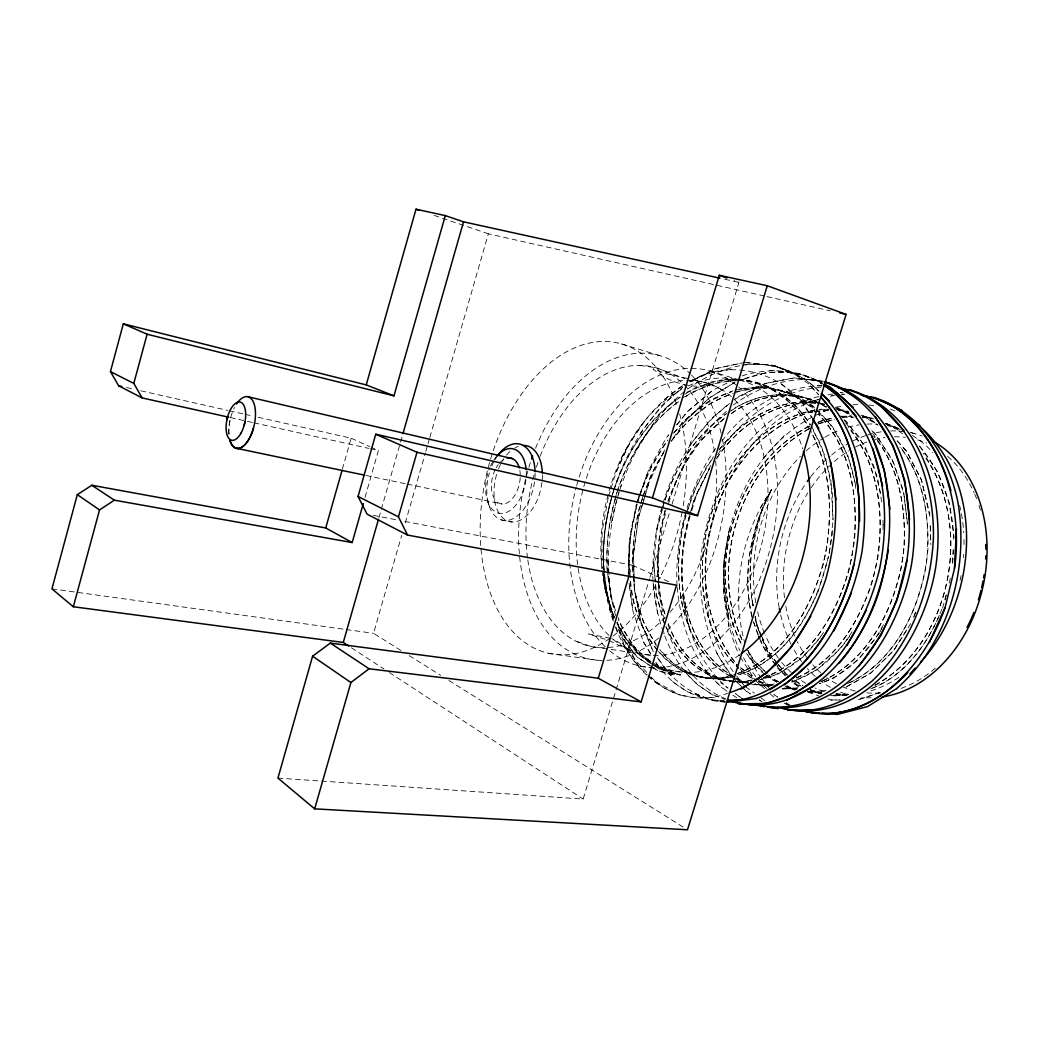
<?xml version="1.0" encoding="UTF-8"?>
<svg xmlns="http://www.w3.org/2000/svg" width="1039" height="1039" viewBox="0 0 1039 1039"><rect width="100%" height="100%" fill="white"/><g stroke="black" fill="none" stroke-linecap="round" stroke-linejoin="round"><path stroke-width="0.75" stroke-dasharray="5 3.75" d="M607.127 570.71C604.127 507.383 627.673 439.666 679.454 400.664M629.283 573.931L629.764 540.644L636.894 504.162M676.986 585.71C674.934 538.306 687.805 490.798 713.741 451.043M882.994 529.422L883.163 523.188M628.218 576.632L629.348 540.67L636.232 504.629M628.296 573.515L629.335 540.683M828.291 409.847C734.963 445.263 700.572 569.203 739.391 655.817M952.724 562.969L953.27 548.748M953.633 539.267C953.088 505.564 941.918 471.381 919.138 446.03M952.451 563.125L953.283 550.423M615.776 615.919C602.672 573.424 608.179 527.422 620.932 485.512M750.652 589.139A139.343 105.433 -77.5 0 1 771.782 489.382C750.82 524.799 746.405 568.021 753.236 608.114M829.252 553.761L832.94 521.578M833.122 519.968L830.771 479.148L821.161 445.108L813.316 430.99M613.27 619.296C586.022 538.163 616.192 440.731 682.584 387.469L662.025 405.262L640.232 433.172M658.557 579.359L657.96 558.644L662.791 522.981L666.415 510.902M832.733 530.474C825.966 588.243 797.796 655.336 738.365 674.882M639.608 506.603C628.595 552.008 628.166 604.685 656.193 644.193M685.844 514.214C668.571 574.567 679.168 665.259 750.327 684.156M664.882 510.552L658.544 541.501L657.375 573.97L658.025 578.606M725.261 554.06L723.78 561.281L723.391 594.827L727.936 614.322L728.625 626.803M605.802 523.708L610.607 501.097M611.426 498.915C601.01 536.695 600.074 577.528 612.919 614.867A151.694 103.991 -77.5 0 0 614.179 617.867M615.27 498.824C605.166 535.15 603.036 574.892 615.62 610.867M615.633 497.239L616.737 492.499M639.154 495.967L631.27 528.799L628.803 561.904L630.309 577.801M945.074 600.126L946.178 595.503M949.139 583.165L950.62 576.996M752.184 548.034L762.522 507.837M642.699 496.707L634.959 527.825L632.244 560.865L633.738 578.359M611.413 522.929C624.27 453.524 668.622 377.728 743.482 365.04M662.064 509.85L656.856 529.825L653.804 562.852L655.362 582.1M662.466 508.318C672.791 471.329 694.208 435.458 726.456 413.743M656.882 529.643L662.22 509.409M662.622 507.85C672.882 471.005 694.429 435.575 726.287 413.756M665.557 510.006L660.284 529.903L657.168 562.554L658.713 583.113M667.999 500.824L682.285 467.667L700.247 441.159L724.638 417.86M942.62 608.023L946.763 592.672M689.753 515.058C671.467 573.775 682.129 660.596 748.548 683.272M690.169 513.526L693.533 501.279L709.364 468.745M342.376 469.173L351.143 438.224L254.672 416.47M365.053 497.33L378.391 450.536L371.222 447.302M378.91 517.825L402.509 435.25M400.95 650.466L373.533 633.309L401.677 535.384M405.262 522.942L425.367 452.991M425.808 451.433L427.6 445.224M428.042 443.666L429.38 439.003M429.834 437.445L488.356 233.801L765.366 296.219M643.037 502.395L638.466 517.669L633.504 553.787L633.998 574.749M643.505 500.863L644.881 496.278M645.336 494.746L648.998 482.525L664.726 449.874M642.128 505.448L638.466 517.669L633.53 553.787L634.076 577.97M642.596 503.928L643.972 499.343M644.427 497.811L649.011 482.538M629.439 574.476L632.232 565.177L403.6 521.188M668.674 503.357C678.909 467.732 699.169 434.523 727.495 410.431M321.532 781.081L583.152 799.069L649.583 578.736M650.05 577.177L669.7 512.006M672.038 504.253L738.937 282.361L734.404 280.725M686.117 515.617C669.532 571.658 677.558 649.752 735.287 679.077M687.948 509.552L692.065 495.915L706.689 466.524L713.351 457.615M689.364 516.331C673.376 570.801 680.142 646.557 734.638 677.09M691.182 510.279L695.286 496.668L709.208 468.732M690.091 516.227C673.856 573.645 679.493 647.596 728.027 688.13L720.546 682.597M691.87 510.266L696.805 493.876L711.637 463.55M817.914 592.243L828.603 556.917M608.231 497.603L602.256 530.682L601.49 560.476L602.49 568.372M608.724 496.071L610.607 489.927M611.101 488.395C622.699 446.328 648.154 407.431 685.363 383.807M637.427 502.694L639.505 496.837M640.024 495.369L647.297 474.862L663.57 445.588L667.661 440.64M637.829 500.11L639.972 494.096M640.518 492.59L648.557 470.031L665.908 438.458L668.869 434.77L665.908 438.458M636.764 503.123L638.92 497.11M639.453 495.603L648.583 470.044M640.686 503.59L642.868 497.564M643.414 496.058L651.011 474.979L664.025 451.718M913.995 616.53L915.658 612.075M667.999 501.629C678.74 469.42 697.143 438.263 725.04 418.185M686.402 512.734L697.611 483.226L713.338 456.705M913.58 617.413L915.84 611.477M612.426 494.356L613.607 491.33M614.192 489.824C626.426 453.433 647.583 418.379 680.22 397.002M617.335 490.992C629.595 456.576 648.531 422.379 679.246 401.314M639.764 494.499L652.063 464.965L667.856 439.991M643.089 495.161L656.206 464.381L663.752 452.666M752.08 616.348C741.404 573.398 751.47 527.981 771.782 489.382C741.365 533.475 730.443 591.022 744.742 642.855M941.918 609.14C928.671 642.609 905.566 675.649 870.786 688.74M616.335 471.524L629.14 444.328L645.258 420.003M880.033 631.855L882.137 627.634M939.334 615.296C925.749 646.687 902.8 677.376 869.617 689.195M883.462 624.699C869.903 650.44 847.824 674.259 819.68 683.545M817.174 593.659C801.394 628.244 776.64 663.752 738.365 674.779M690.143 444.848L711.819 418.185L729.82 403.288C675.727 444.211 650.726 514.889 652.934 581.217C656.349 627.79 676.415 684.233 725.235 699.377M621.036 458.77L629.127 444.302M760.522 507.552L771.782 489.382C750.21 528.422 741.807 574.892 752.301 618.608M910.658 623.647L893.878 650.258L871.176 672.753L845.98 687.156L842.928 687.831M906.787 629.855L893.202 651.115L870.279 673.441L844.902 687.571M671.298 440.952C687.13 420.276 707.624 400.846 733.209 393.469M636.193 450.29L656.531 419.146M823.524 632.504C808.732 654.57 786.211 674.311 759.665 679.688M852.006 631.829C838.174 654.362 817.044 673.753 791.627 681.753M673.051 438.159L685.052 421.224L709.221 397.989L736.274 381.495M716.78 458.277C739.807 422.951 781.964 396.56 825.2 404.145M717.858 454.524C740.638 419.081 778.172 389.651 821.42 387.417M849.603 636.232L840.421 648.557L816.849 669.804L791.302 682.519M719.066 449.991C742.573 418.068 783.276 395.223 823.615 403.716M716.572 458.446C739.755 423.367 781.964 395.898 825.265 404.548M676.766 424.912L687.623 411.379L712.884 390.17L737.872 377.56M879.332 633.271L858.214 659.596L833.785 678.168L819.381 683.662M676.779 424.938L687.636 411.405L712.884 390.183M713.741 451.043L715.806 448.549M721.975 441.043C745.197 409.743 781.951 385.755 821.706 385.859M673.804 433.211L684.039 420.834L707.78 401.924L732.274 390.885M671.129 441.38L687.26 421.912L710.598 403.236L731.859 393.482M820.576 636.907L802.874 657.09L778.263 673.934L760.223 679.662M719.339 449.471C743.379 418.055 784.952 393.482 825.2 404.729M763.457 458.121L784.289 435.536M673.766 432.795L690.779 414.535L714.949 397.846L732.261 391.56M685.052 421.237L709.234 398.015L734.924 382.326M731.248 413.522C755.106 395.963 787.276 390.937 815.342 400.664M664.207 399.56L684.117 384.755M685.571 396.755L691.896 392.197L717.741 382.183L736.378 380.845M875.254 685.298C952.88 641.427 973.842 524.903 923.242 453.29M727.807 412.886C753.171 393.924 788.64 388.677 817.563 402.522M679.961 397.379C613.439 444.224 588.256 538.657 612.945 614.841L614.374 617.595L604.672 587.126M685.221 394.08L695.753 387.482L722.3 379.664L736.43 380.053L722.3 379.664M731.43 413.587C755.509 396.093 788.978 389.586 816.641 402.158M731.534 410.548C756.924 392.664 791.679 389.612 819.706 403.145M733.248 404.989C758.86 386.456 790.991 375.209 822.719 381.118L793.835 377.923L764.795 383.56L734.625 399.314L737.028 397.327L764.795 383.612L793.835 377.936L822.706 381.144M808.926 426.133C734.391 465.537 703.702 570.125 741.638 644.544M809.251 428.626C737.326 468.329 708.377 569.073 743.223 642.388M806.446 402.872L818.55 399.521C759.47 416.847 722.988 475.966 709.624 533.176C700.637 581.022 704.026 635.842 735.859 674.908M849.811 682.675C899.034 658.168 923.087 601.841 927.918 549.449C928.97 513.643 922.45 475.927 900.358 446.9M822.018 681.285C873.396 657.206 898.878 599.451 904.268 545.54C905.527 507.5 899.41 465.953 873.669 436.367M808.965 428.938C737.3 468.394 708.416 569.151 743.197 642.128M683.104 397.573L708.442 384.833L734.807 379.988M796.432 677.779C844.239 656.843 869.098 604.685 878.163 555.8C884.41 509.591 876.747 459.498 845.733 423.107M809.758 426.159C734.274 463.628 703.65 571.554 741.872 645.336M818.264 422.224L823.927 419.6L833.343 418.12M874.825 685.208C951.049 644.31 974.166 526.072 924.749 456.692M847.655 683.545C893.566 662.895 917.814 612.361 926.281 564.943C930.684 524.539 926.126 479.94 900.008 447.199M735.599 674.233C676.363 695.714 632.102 631.595 630.05 578.619M737.028 673.636C790.017 654.687 817.161 597.529 827.187 545.54C832.135 506.655 829.888 464.927 810.316 430.172M686.506 392.3L712.286 381.599L737.158 379.222M732.365 676.934C705.494 683.454 676.038 671.545 659.726 649.518M822.485 680.909C866.903 660.804 891.41 613.062 901.41 567.307C909.047 521.513 902.514 471.667 873.254 434.315M796.835 677.818C835.07 662.064 857.461 622.945 871.124 585.762C885.644 534.721 884.968 473.875 850.759 430.653M734.742 392.937C761.587 382.56 793.783 388.768 814.901 408.496M651.076 676.999C669.778 697.455 702.325 703.208 727.768 693.247M848.473 694.338L845.421 695.208L835.953 694.753M817.68 422.353L833.174 417.951M817.641 424.12L834.681 419.288M814.823 410.028C753.665 421.652 715.559 481.927 704.754 539.527C698.065 583.957 703.793 635.985 738.573 667.869M835.187 394.911L829.135 396.586L833.681 395.339M731.833 675.025C705.585 684.194 675.35 672.714 658.427 651.388M737.833 673.493C783.64 657.09 809.875 610.01 822.953 565.567C832.836 521.903 833.356 473.537 811.667 433.224M818.68 423.47L834.304 419.522M842.122 417.561L845.239 416.769L853.11 417.184M752.444 679.987L743.301 682.168L735.56 681.233M763.107 677.428C809.394 661.739 836.135 614.517 849.097 569.879C860.954 517.383 857.539 454.575 818.161 414.119M680.987 670.674L704.429 678.168L720.391 679.09L732.365 676.285M826.044 690.39L816.901 692.416L807.563 691.325M744.612 362.416L715.377 368.65L690.221 381.82L715.364 368.663L741.534 363.118M798.03 687.857L791.939 689.156L784.211 688.117M807.822 691.506L818.888 692.922L823.472 691.974M751.483 680.116C714.611 689.052 679.298 660.492 666.428 627.322M763.496 677.688L766.496 677.077C820.563 653.284 848.006 593.996 854.707 538.085C857.72 494.395 849.785 446.874 818.693 414.016M742.171 375.845C768.743 367.468 798.394 369.377 822.732 383.404M732.716 681.207L743.742 682.766L750.119 681.532M731.313 369.261L708.001 373.508L689.597 381.871C731.443 355.585 790.198 374.014 811.888 417.73L801.368 401.535L779.419 382.235M818.836 396.495C749.314 414.873 709.04 487.798 701.143 555.384C696.844 605.179 708.546 662.453 750.392 694.039L746.521 691.506L735.196 680.363M828.005 394.833L832.59 394.002M841.174 416.873L850.59 415.392M736.106 391.534L762.522 387.638L788.419 392.21L812.277 405.418L814.407 407.665M774.302 684.013L762.197 685.779L754.613 684.389M773.133 685.143L765.561 686.247L754.95 684.026M835.642 407.21L843.551 406.132M853.032 404.833L860.941 403.755M735.287 390.015L760.535 386.625L771.847 388.248L797.186 395.924M812.706 411.989L809.537 412.314C711.39 443.861 671.597 587.827 738.158 665.999M814.277 411.821L828.499 410.353M814.615 410.496C760.132 419.418 723.767 470.901 708.975 520.916C696.208 570.476 699.468 631.491 738.872 668.35M816.186 410.34L828.771 409.08M813.03 411.912L809.875 412.223C711.689 443.965 672.09 585.632 737.106 664.895M814.602 411.756L828.745 410.34M833.772 695.247L848.253 693.909M833.629 695.961L848.11 694.649A134.758 103.536 -77.5 0 1 838.395 691.299M807.874 692.091L825.524 690.675M737.937 380.729C768.198 378.222 794.614 401.379 810.667 424.847M745.028 364.949C771.938 361.403 800.316 371.793 818.953 391.365M741.924 365.17C769.795 360.949 799.575 370.91 818.94 391.391M740.911 388.417L767.353 387.092L792.796 394.391L814.446 409.366M714.416 697.325L696.974 698.052L680.272 695.065M830.551 695.533L847.512 694.87M782.237 688.974L796.653 688.454M834.343 695.351L847.188 694.87M672.467 681.519L687.675 691.961L713.312 700.689L724.157 700.455C696.961 701.546 670.259 684.948 655.843 662.285M783.666 688.195L801.134 687.961M782.172 688.701L798.056 688.506M830.979 699.987L840.33 699.961L830.979 699.987L827.927 698.948M751.781 684.688L772.328 684.701M839.369 416.184L851.928 416.418L837.447 407.561M862.915 416.626L871.981 418.172L862.552 417.678M842.434 417.094L853.409 417.314M862.825 417.496L869.111 417.613M737.898 380.105L744.145 380.274L769.613 387.04M737.989 380.105C768.73 380.118 795.445 402.69 809.446 428.834M819.498 409.21L828.901 409.483M838.317 409.756L844.59 409.937L847.564 411.028M734.105 681.428C701.922 678.454 676.779 650.44 667.324 620.828M735.651 681.48L748.054 681.896M754.795 684.039L770.263 686.234L754.626 684.194M277.933 778.081L319.921 780.977M744.612 362.468L773.665 365.416L805.965 379.521M746.223 362.585L773.665 365.416L791.991 372.65M769.678 370.3L798.536 373.391L816.901 380.599L822.161 384.092L816.875 380.638L798.536 373.391M713.312 700.702L727.845 702.26C698.13 700.961 672.025 681.818 657.038 656.895L670.921 675.74M817.342 385.365L822.161 385.911M786.419 686.74L792.017 689.493L795.121 689.857M807.628 691.39L820.07 692.87M666.116 626.933C677.909 654.427 702.403 680.337 734.015 681.052M720.391 679.09L696.117 676.038L674.441 664.726L659.882 649.635M792.017 689.493L795.173 689.896L786.783 685.805M639.751 365.377L656.297 367.845L684.961 378.664M770.289 686.272L767.198 685.857L758.886 681.571M807.991 691.442L818.888 692.922M737.859 380.417C767.821 380.897 795.874 399.405 810.173 425.341M51.95 588.853L344.597 629.309M346.195 629.53L373.533 633.309M640.297 666.155L682.506 672.194M548.54 653.271L597.386 660.246M748.6 683.155L737.963 680.714L748.561 682.922M718.546 679.181L731.144 680.974M650.739 655.232L590.594 646.427L574.879 640.647M836.135 693.662L847.071 695.234M862.993 417.262L873.851 418.899M868.76 404.963L875.02 405.924M724.845 701.793L709.832 699.481L693.039 692.688M743.742 682.766C707.871 682.688 679.688 655.025 667.376 623.14M808.524 379.56L822.901 381.923M373.43 515.383L397.249 519.955M501.356 519.929L512.071 522.007M760.535 386.625L786.731 391.794L810.732 405.859L813.914 409.405M687.519 378.482L666.739 373.845L653.024 368.897C668.843 382.534 688.896 388.17 709.533 385.755L689.701 380.43M747.379 682.454L741.314 681.181L735.976 677.909M365.897 475.446L405.535 483.758M407.119 484.083L502.24 504.032M692.61 379.521L708.156 383.404L722.248 389.963M837.941 409.873L848.733 412.197M835.018 408.937L848.837 411.938M838.148 409.886L848.902 412.223M724.69 279.231L738.937 282.361M230.333 417.561L252.386 422.47M253.958 422.821L368.936 448.432M370.507 448.783L378.391 450.536M766.951 296.57L830.278 310.843M126.576 387.586L134.486 389.365M140.81 390.794L227.788 410.405M229.372 410.769L243.607 413.977M245.178 414.327L253.087 416.12M738.716 379.066C768.639 382.092 794.744 401.457 808.991 427.484M810.965 690.312L821.55 692.948M810.914 690.636L821.498 693.273M811.017 690.714L821.81 693.533M610.387 638.271L588.386 633.959L607.62 639.985M785.263 686.61L797.264 689.818M654.869 665.7L664.557 670.493L680.35 674.843L668.571 673.83L657.362 670.454L650.687 666.051M621.387 343.896L659.934 355.689M710.066 371.027L739.002 379.884M893.215 427.081L899.28 428.938M909.904 432.185L915.982 434.042M810.121 689.532L822.057 693.221M758.548 681.337L771.873 685.636M818.122 402.651L824.057 404.652L826.55 406.522M808.03 692.221L818.745 695.844M434.081 215.372L488.356 233.801M866.045 416.678L873.604 419.172M885.527 423.431L894.566 426.458L899.605 430.237M821.148 403.652L824.057 404.652M758.639 681.103L771.808 685.675M758.314 681.662L770.003 685.727M862.487 416.444L869.955 419.159L876.189 424.029M797.952 395.56L823.33 405.067L825.823 407.067M885.501 423.263L897.332 427.99L899.813 429.99M725.819 698.831C695.13 686.766 676.233 656.557 665.817 626.543M885.397 423.38L897.332 427.99M773.665 365.416L791.978 372.676L809.03 384.04L818.498 394.547L809.004 384.092M835.694 407.769L851.902 414.691M799.965 685.831L797.069 684.662L792.173 680.532M810.056 689.922L820.161 694M890.332 409.028L895.917 411.392M609.062 640.543L630.192 650.752L619.283 642.634L611.776 638.634M836.979 408.535L851.616 415.003M351.143 438.224L369.78 446.653M632.232 565.177L669.129 581.84M778.393 681.675L772.795 678.935L769.289 675.545M776.627 681.922L769.639 678.48L750.989 660.414L747.093 653.804M885.592 423.704L901.436 431.666M778.627 681.688L771.652 678.103L768.392 674.843M786.991 685.974L793.965 689.558M753.353 678.701L745.054 674.415L739.651 668.96M655.375 681.597L680.272 695.091A171.643 118.978 -77.5 0 1 647.946 676.194M654.051 664.596L664.557 670.493M818.122 402.301L826.473 407.223M862.63 415.197L877.28 423.834M860.915 415.055L878.163 425.224M409.184 655.622L440.718 675.35M448.939 680.493L686.13 828.914M794.874 680.545L802.835 685.675M791.809 680.116L801.082 686.091M794.549 684L799.861 687.428L792.147 681.831M351.403 647.752L383.923 668.999M389.352 672.532L583.152 799.069M652.037 666.908L637.349 657.232L621.374 636.634M653.362 667.778L657.375 670.415L668.571 673.817L680.35 674.843A151.694 103.991 -77.5 0 1 651.908 664.35M649.362 665.181L637.349 657.245L621.4 636.621L617.01 626.361M677.22 587.308C680.701 626.231 694.649 668.129 727.625 691.688M732.755 695.117L737.872 698.533M765.236 674.35L761.314 671.714L746.483 653.492M766.548 675.233L777.029 682.285M713.118 695.286L697.818 684.948L684.415 671.311M816.16 409.392C838.681 429.38 851.85 458.835 855.811 488.486M653.401 664.622L639.31 654.609L624.387 636.829L617.231 623.088M654.687 665.544L657.245 667.363L680.35 674.843L657.479 667.077L655.038 665.129M787.549 675.09L784.965 673.22L778.211 664.479M795.303 680.688L801.757 685.35M745.651 686.792L754.418 693.182M760.678 697.74L766.938 702.312M844.045 419.613L846.538 421.483L864.747 446.043L877.41 476.94L881.877 503.058M820.524 403.509L825.537 407.249M891.514 425.509L902.839 434.029M740.703 667.908L753.457 677.493M740.859 667.843L755.924 679.61M740.132 669.337L753.924 680.129M650.141 661.233L637.894 651.505L622.595 629.231L618.218 617.673M871.773 430.666L874.241 432.718L891.787 458.757L903.346 490.863L907.774 525.396M777.471 668.129L786.042 675.363M617.413 622.023C620.738 642.401 631.18 661.207 647.206 674.376M648.336 675.376L658.804 684.649M872.851 432.068L876.461 435.276L893.332 461.939L904.151 494.434M755.301 680.311L764.444 688.649M770.107 693.805L775.847 699.026M764.626 671.038L754.132 660.882L747.898 650.31M631.933 644.31L650.102 662.388L639.31 654.609L631.933 644.31L618.322 619.997M767.302 673.753L753.145 659.609L747.794 650.193M709.001 674.766L722.495 688.26M657.297 650.245C641.089 630.543 632.232 604.789 630.452 579.398M818.68 412.158L832.551 426.782L847.772 455.355L856.019 486.291M646.778 672.428L634.946 659.778L622.569 642.907M897.215 440.965L906.748 451.446L921.567 480.356L929.879 514.279M897.151 440.887L906.657 451.303L921.45 480.031L929.918 516.928M844.213 420.353L858.863 436.523L873.617 465.368L880.578 493.187M777.172 663.246L771.12 656.141L762.275 637.881M778.172 664.428L788.25 676.285M776.12 665.181L768.068 655.687L760.587 640.219M777.133 666.363L785.185 675.857M736.807 676.129L744.405 685.87M777.25 663.233L768.574 651.973L762.262 637.439M761.574 678.272L756.86 671.999L748.171 651.674M762.522 679.519L769.107 688.286M762.47 639.453L767.847 652.336L783.757 674.259M919.645 446.004L937.373 471.355L949.191 502.603L954.114 537.721M775.678 665.48L762.314 645.622L760.093 639.621M716.585 653.024L732.937 678.142M740.21 657.077L755.327 680.337M643.362 641.764L651.687 655.44L643.336 641.79L632.894 610.88L629.05 582.866L632.894 610.88M655.856 662.272L659.194 667.739M639.037 667.129L619.906 631.167M626.491 639.894L617.179 622.79M656.518 646.154L643.18 621.608L634.972 592.685L633.881 579.957M757.873 634.595L753.756 622.582M811.667 426.094L825.304 456.628L832.564 492.2L832.681 519.318M761.639 635.985L757.223 625.816L755.379 616.491M613.906 618.997L610.153 610.218L603.75 575.009M759.951 633.219L756.911 625.855L754.846 616.997M762.379 639.102L767.847 652.336M615.478 610.438L612.192 601.776L607.633 573.814M753.418 621.608L759.535 638.115M664.765 613.568L661.687 604.841L658.895 584.775M487.772 501.655L490.213 508.72M615.867 626.855L618.465 634.426M612.919 614.867L605.075 588.905L603.282 574.697M755.015 617.101L758.886 630.855L756.911 625.855L755.171 616.517M664.609 624.179L656.401 594.931L655.492 583.697M664.233 623.205L656.271 594.243L653.804 562.58M664.895 613.997L659.531 594.178L658.83 584.697M682.974 598.022L689.987 630.491M658.596 580.944L658.973 593.698L664.181 618.725M753.236 605.607L751.392 596.269L753.132 605.62M653.154 582.762L657.778 615.088M727.936 614.322L724.248 583.36L723.78 561.281L729.755 527.656A160.162 120.277 -77.5 0 0 739.989 650.817M904.32 496.019L907.359 524.344M607.997 560.917L610.815 597.62M882.968 520.266L883.163 525.098M930.256 526.448L930.853 543.878M930.23 525.435L930.827 544.553M657.973 558.644L658.648 582.541M658.7 584.139L658.973 593.698M634.037 576.359L634.335 589.269L641.011 622.504L653.336 651.869L641.037 622.478L634.335 589.269L634.115 579.593M542.384 474.81A38.898 23.222 -77.5 0 1 542.111 480.862M541.955 482.382A38.898 23.222 -77.5 0 1 509.11 521.526A38.898 23.222 -77.5 0 1 497.967 470.342M498.499 468.966A38.898 23.222 -77.5 0 1 501.551 462.459M502.253 461.238A38.898 23.222 -77.5 0 1 503.811 458.731M506.525 455.095A38.898 23.222 -77.5 0 1 511.214 450.419M514.941 447.848A38.898 23.222 -77.5 0 1 518.149 446.38M609.958 638.31A158.967 99.588 -77.5 0 1 485.2 575.476A158.967 99.588 -77.5 0 1 546.345 366.118A158.967 99.588 -77.5 0 1 677.519 406.976M679.662 414.08A158.967 99.588 -77.5 0 1 682.948 507.344M682.104 512.071A158.967 99.588 -77.5 0 1 612.516 636.452M535.553 448.303A155.798 100.497 -77.5 0 1 690.338 373.897M691.48 375.04A155.798 100.497 -77.5 0 1 721.495 434.809M722.495 439.523A155.798 100.497 -77.5 0 1 663.609 633.79M658.791 637.972A155.798 100.497 -77.5 0 1 602.802 660.466M602.075 660.466A155.798 100.497 -77.5 0 1 519.513 555.397M519.37 553.826A155.798 100.497 -77.5 0 1 531.189 460.147M540.15 456.329A143.174 92.315 -77.5 0 1 637.401 365.39A143.174 92.315 -77.5 0 1 714.403 451.355M715.611 460.874A143.174 92.315 -77.5 0 1 669.973 612.179M665.415 617.153A143.174 92.315 -77.5 0 1 527.76 559.553M527.552 557.995A143.174 92.315 -77.5 0 1 534.708 472.628M536.371 467.16A143.174 92.315 -77.5 0 1 538.033 462.173M608.945 635.426A139.395 93.237 -77.5 0 1 599.191 447.757A139.395 93.237 -77.5 0 1 733.573 398.677M734.677 399.729A139.395 93.237 -77.5 0 1 745.249 587.386A139.395 93.237 -77.5 0 1 610.711 637.128M576.697 485.46A151.681 101.497 -77.5 0 1 737.664 386.235M738.755 387.196A151.681 101.497 -77.5 0 1 755.132 589.178A151.681 101.497 -77.5 0 1 609.529 650.674M605.049 646.622A151.681 101.497 -77.5 0 1 576.281 486.992M688.454 385.859A149.058 102.03 -77.5 0 1 802.679 448.874M739.612 654.856A149.058 102.03 -77.5 0 1 651.934 662.22M650.933 661.596A149.058 102.03 -77.5 0 1 616.776 622.465M614.478 617.634A149.058 102.03 -77.5 0 1 601.984 570.164M601.828 568.619A149.058 102.03 -77.5 0 1 682.714 388.716M646.803 675.142A171.643 118.978 -77.5 0 1 615.413 627.114M613.205 621.036A171.643 118.978 -77.5 0 1 603.152 546.475M650.596 663.505A151.694 103.991 -77.5 0 1 616.893 623.738M766.951 688.623A160.162 120.277 -77.5 0 1 756.808 677.714M755.795 676.441A160.162 120.277 -77.5 0 1 742.82 656.466M887.124 425.574A136.629 103.471 -77.5 0 1 900.67 429.652M912.424 435.523A136.629 103.471 -77.5 0 1 932.866 452.575M959.594 505.305A136.629 103.471 -77.5 0 1 963.711 532.565M963.997 539.501A136.629 103.471 -77.5 0 1 963.971 548.163M963.685 554.436A136.629 103.471 -77.5 0 1 963.452 557.566M961.023 575.645A136.629 103.471 -77.5 0 1 960.088 580.294M898.917 677.298A136.629 103.471 -77.5 0 1 867.851 691.662M848.785 694.455A136.629 103.471 -77.5 0 1 836.122 693.831M824.472 691.416A136.629 103.471 -77.5 0 1 815.005 688.026M805.667 683.259A136.629 103.471 -77.5 0 1 795.835 676.441M791.186 672.454A136.629 103.471 -77.5 0 1 778.912 658.843M778.185 657.869A136.629 103.471 -77.5 0 1 765.249 635.037M764.483 633.245A136.629 103.471 -77.5 0 1 757.249 610.114M755.821 602.789A136.629 103.471 -77.5 0 1 800.42 456.316M806.121 450.926A136.629 103.471 -77.5 0 1 823.784 437.874M824.849 437.237A136.629 103.471 -77.5 0 1 839.213 430.237M848.032 427.25A136.629 103.471 -77.5 0 1 859.084 424.873M866.825 424.094A136.629 103.471 -77.5 0 1 877.319 424.198M911.359 432.86A134.758 103.536 -77.5 0 1 921.97 436.042M871.046 697.805A134.758 103.536 -77.5 0 1 861.682 697.377M830.408 687.337A134.758 103.536 -77.5 0 1 819.641 680.129M815.264 676.48A134.758 103.536 -77.5 0 1 807.407 668.622M801.627 661.531A134.758 103.536 -77.5 0 1 791.809 645.687M791.095 644.284A134.758 103.536 -77.5 0 1 780.406 613.815M779.146 607.581A134.758 103.536 -77.5 0 1 806.485 482.551M810.862 476.576A134.758 103.536 -77.5 0 1 830.096 456.251M831.616 454.978A134.758 103.536 -77.5 0 1 847.24 444.043M852.967 440.939A134.758 103.536 -77.5 0 1 866.383 435.367M867.747 434.938A134.758 103.536 -77.5 0 1 881.851 431.73M890.735 430.938A134.758 103.536 -77.5 0 1 903.034 431.432M917.658 439.887A129.433 99.627 -77.5 0 1 926.593 443.108M947.711 456.433A129.433 99.627 -77.5 0 1 974.14 492.824M974.777 494.278A129.433 99.627 -77.5 0 1 976.582 498.707M978.933 505.331A129.433 99.627 -77.5 0 1 980.725 511.331M935.269 668.168A129.433 99.627 -77.5 0 1 898.67 689.156M880.501 692.844A129.433 99.627 -77.5 0 1 865.942 692.805M855.266 691.013A129.433 99.627 -77.5 0 1 843.356 687.091M836.408 683.753A129.433 99.627 -77.5 0 1 826.979 677.779M820.745 672.765A129.433 99.627 -77.5 0 1 812.862 664.882M807.459 658.232A129.433 99.627 -77.5 0 1 797.303 641.621M794.692 636.037A129.433 99.627 -77.5 0 1 785.692 605.685M784.523 597.75A129.433 99.627 -77.5 0 1 807.848 492.798M811.225 487.629A129.433 99.627 -77.5 0 1 848.642 450.978M855.448 447.095A129.433 99.627 -77.5 0 1 866.76 442.094M874.695 439.588A129.433 99.627 -77.5 0 1 885.059 437.51M894.462 436.783A129.433 99.627 -77.5 0 1 905.385 437.354M535.111 473.148A39.04 23.196 -77.5 0 1 505.461 520.552A39.04 23.196 -77.5 0 1 489.369 472.953M491.85 465.979A39.04 23.196 -77.5 0 1 494.356 460.809M495.045 459.589A39.04 23.196 -77.5 0 1 496.512 457.225M526.228 470.979A32.962 19.494 -77.5 0 1 526.111 478.057M525.929 479.862A32.962 19.494 -77.5 0 1 497.629 512.863A32.962 19.494 -77.5 0 1 489.85 467.602M490.447 466.251A32.962 19.494 -77.5 0 1 493.629 460.368M493.876 459.991A32.962 19.494 -77.5 0 1 497.967 454.848M519.838 470.524A23.416 13.845 -77.5 0 1 520.266 475.654M520.214 477.667A23.416 13.845 -77.5 0 1 499.785 503.551A23.416 13.845 -77.5 0 1 495.564 468.901M496.174 467.784A23.416 13.845 -77.5 0 1 498.201 464.693M499.369 463.251A23.416 13.845 -77.5 0 1 507.928 458.004M228.97 434.64A26.43 12.325 -77.5 0 1 234.528 407.444M228.905 433.744A26.43 12.338 -77.5 0 1 230.814 417.029M879.851 692.649L857.461 699.935L879.851 692.649M765.042 372.858L742.34 379.677C768.094 368.962 798.42 369.04 822.693 383.612L803.641 375.014L784.497 371.923L765.042 372.897M844.928 394.586L841.681 394.69L844.928 394.586M843.434 392.976L840.226 392.612L843.447 392.989M788.64 705.143L782.938 702.416L788.692 705.156M777.575 697.026L773.821 694.559L777.575 697.026M790.121 705.273L786.354 702.793L790.121 705.273M761.977 701.676L759.405 699.974L761.977 701.676M742.963 699.195L735.495 693.662L742.963 699.195"/><path stroke-width="1.5" d="M730.313 700.533C801.355 723.599 860.889 651.557 879.384 590.334C900.229 520.37 892.904 425.133 824.161 384.274L830.005 386.95L853.214 407.353M812.758 419.081C841.668 466.784 840.07 527.085 825.706 579.411C809.563 626.777 779.484 676.883 729.248 692.766M954.477 568.424C964.465 501.369 937.1 408.145 861.11 395.041M956.438 528.903L954.464 568.58L945.204 607.218L929.256 642.622M757.08 705C840.161 721.923 895.709 631.037 906.917 560.372C917.073 493.356 896.021 404.898 824.122 381.638L838.122 386.911L852.72 395.456M741.21 700.13L727.261 700.416C753.885 701.819 777.302 685.831 797.147 669.83C826.031 640.985 844.123 603.672 853.954 564.372C864.799 507.759 860.98 441.471 820.602 396.885C851.668 429.808 859.591 477.706 859.591 521.448M888.306 550.008C881.566 590.866 866.864 631.387 839.356 662.96M226.853 420.042L227.567 417.081M244.178 425.224L244.892 422.211M906.891 560.385L897.034 599.893L880.643 635.855L859.019 666.077M756.158 698.481C817.537 676.337 850.928 612.27 862.058 551.371C869.253 496.824 862.292 433.795 821.317 393.534L829.564 401.093M363.286 503.564L352.169 542.553L325.727 527.968L91.822 485.252L77.315 494.655L51.95 588.853L73.327 606.75L343.273 642.453L348.688 645.985M228.762 417.21L142.122 397.924L118.667 385.794L110.446 371.611L123.316 323.817L366.235 384.911L393.963 395.846L445.302 215.605L463.524 221.827L719.949 278.179M73.327 606.75L99.549 509.915L114.381 500.175L352.169 542.553M142.122 397.924L133.797 383.391L147.109 334.22L123.316 323.817M325.727 527.968L341.935 470.719M366.235 384.911L415.99 209.229L445.302 215.605M652.453 497.85L375.741 434.224L358.039 496.473L367.079 514.149L407.561 535.072L676.519 585.178L641.141 701.896L598.269 678.246L330.311 643.102L312.596 656.219L277.933 778.081L314.661 808.849L687.493 829.771L846.097 314.401L767.263 285.738L719.3 275.283L652.453 497.85L697.585 515.669L767.263 285.738M343.273 642.453L378.456 519.383M402.95 433.692L463.524 221.827M314.661 808.849L350.909 682.532L369.092 668.778L641.141 701.896M407.561 535.072L398.457 516.851L416.99 452.264L375.741 434.224M598.269 678.246L628.972 576.022M853.915 564.372C841.629 614.192 815.121 663.064 769.756 689.753M731.313 701.377C763.99 711.559 798.225 694.831 822.823 673.701C851.564 645.453 869.643 608.711 879.384 569.917C892.826 505.188 882.176 424.47 823.472 384.962L833.966 391.963L856.136 416.21M945.152 607.36C925.437 664.609 871.591 726.222 804.835 711.234M833.966 630.764L851.383 593.048M847.058 645.401L866.422 610.062M810.901 616.088L790.9 647.648L767.133 672.415L741.119 689.117M909.878 673.973L915.216 668.051M920.554 662.142C979.504 598.204 986.725 477.33 913.398 421.12L919.892 425.522M896.579 688.623C948.542 642.881 969.205 569.19 957.88 501.967C948.464 456.407 920.255 411.704 873.838 397.482L870.643 396.95M907.774 672.493C881.929 700.195 843.408 720.975 804.783 711.234M784.523 684.935L811.095 661.973M822.823 673.701L795.445 693.273L766.86 703.442L738.898 703.923M896.54 688.662L867.487 706.598L837.304 714.429L821.953 713.209M786.471 700.286L813.914 685.948M781.848 708.182C814.108 716.962 847.408 701.637 871.994 681.116C910.606 644.388 930.399 592.035 933.36 539.462C935.334 478.135 906.242 398.885 838.213 387.742M727.845 702.26L756.171 698.468M778.055 708.65L767.47 707.027C847.863 717.313 900.203 631.829 911.787 562.657C922.385 494.33 900.956 406.314 827.68 382.703L824.485 382.183M787.952 710.182L816.057 709.819M808.121 712.118L818.875 712.975M737.794 703.377L758.756 705.533M788.497 709.624L781.12 707.832M791.523 710.092C871.124 720.611 924.165 636.959 935.568 568.047C946.191 500.071 923.697 413.366 851.071 390.196L847.876 389.664L851.071 390.196M759.912 705.871L764.457 706.559L757.093 704.754M862.656 395.599L867.448 396.404M235.905 448.186L364.312 475.109M839.772 312.973L846.097 314.401M416.99 452.264L697.585 515.669M118.667 385.794L121.836 386.508M248.126 396.781L512.487 458.654M147.109 334.22L393.963 395.846M415.99 209.229L419.003 210.255M719.3 275.283L726.858 278.01M805.121 710.975L808.121 712.118M873.838 397.482L902.384 410.626M110.446 371.611L133.797 383.391M358.039 496.473L398.457 516.851M883.215 401.08C918.749 418.055 940.776 453.783 950.945 490.746M91.822 485.252L114.381 500.175M330.311 643.102L369.092 668.778M77.315 494.655L99.549 509.915M312.596 656.219L350.909 682.532M881.786 407.028L904.06 430.86M812.745 419.094L818.875 428.549M875.37 416.912L893.137 445.887L904.865 480.836L909.541 519.812M760.236 633.66L761.6 636.478M758.548 635.998L759.912 638.803M871.708 435.562L884.306 470.109L889.981 509.045M872.747 448.238L882.643 486.148M830.668 461.978L835.953 499.837M523.474 445.419A38.898 23.235 -77.5 0 1 542.345 473.187M531.591 458.965A155.798 100.497 -77.5 0 1 532.669 455.887M803.459 451.471A149.058 102.03 -77.5 0 1 741.015 653.856M933.542 441.484A134.758 103.536 -77.5 0 1 983.647 583.437A134.758 103.536 -77.5 0 1 882.072 696.935M780.068 612.27A134.758 103.536 -77.5 0 1 779.328 608.607M807.225 481.499A134.758 103.536 -77.5 0 1 810.121 477.55M985.751 544.475A129.433 99.627 -77.5 0 1 985.868 549.189M985.79 555.878A129.433 99.627 -77.5 0 1 985.66 559.06M984.102 574.684A129.433 99.627 -77.5 0 1 983.595 577.853M983.037 581.022A129.433 99.627 -77.5 0 1 981.634 587.801M980.985 590.477A129.433 99.627 -77.5 0 1 978.413 599.75M973.933 612.413A129.433 99.627 -77.5 0 1 967.036 627.387M497.408 455.926A39.04 23.196 -77.5 0 1 521.76 444.757A39.04 23.196 -77.5 0 1 535.085 471.667M497.252 455.602A32.962 19.507 -77.5 0 1 526.137 469.511M507.928 458.004A23.416 13.845 -77.5 0 1 519.279 467.94M236.541 404.002A26.43 12.325 -77.5 0 1 254.347 404.703A26.43 12.325 -77.5 0 1 247.308 441.718A26.43 12.325 -77.5 0 1 229.775 439.614M253.49 428.094A26.43 12.338 -77.5 0 1 241.503 447.38A26.43 12.338 -77.5 0 1 230.19 441.094M844.681 389.131L841.486 388.599L844.681 389.131M910.8 419.353L908.203 417.6L910.8 419.353M241.23 432.743A19.533 9.052 -77.5 0 0 240.308 402.119A19.533 9.052 -77.5 0 0 226.086 428.536A19.533 9.052 -77.5 0 0 241.23 432.743"/></g></svg>
